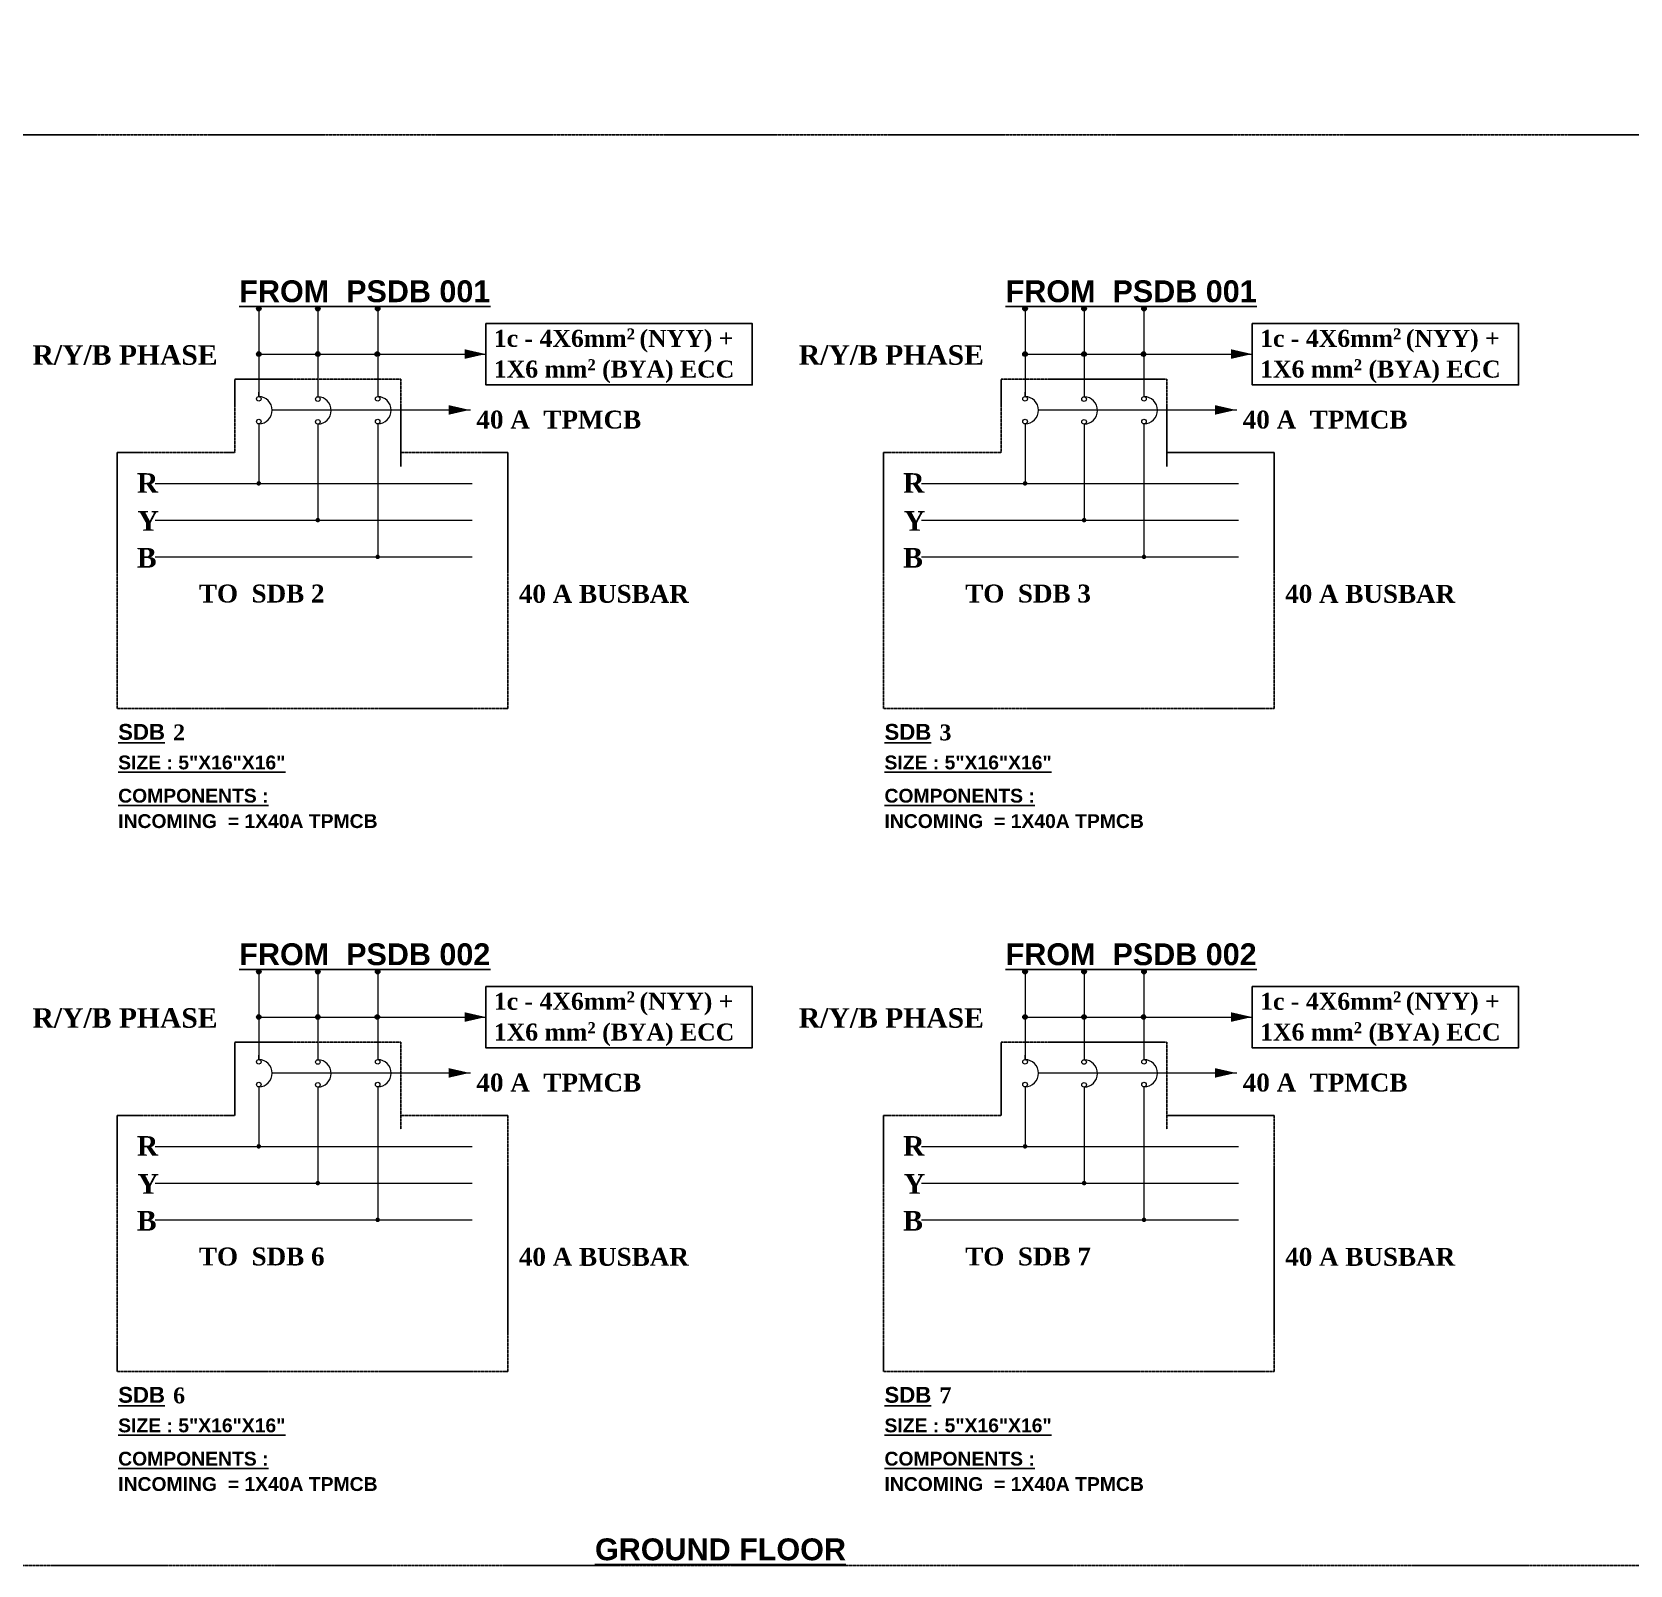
# Model space of a CAD drawing. Header units: inches. Extents: x -12 to 20935469, y -1604 to 24729220.
# Drawn here: x 20833000 to 20833523, y 24640909 to 24641410 of the extents above; entities that cross this region are included whole.
import ezdxf

# ---------------------------------------------------------------- set-up
doc = ezdxf.new("R2010")
doc.units = ezdxf.units.IN
doc.header["$LTSCALE"] = 0.03
doc.header["$MEASUREMENT"] = 0
doc.header["$PDMODE"] = 32
doc.header["$PDSIZE"] = 15
for name, pattern in [('DASHDOT', [1, 0.5, -0.25, 0, -0.25]), ('DASHDOTX2', [2, 1, -0.5, 0, -0.5]), ('DOT', [0.25, 0, -0.25])]:
    doc.linetypes.add(name, pattern=pattern)
for name, color, linetype, lineweight in [('CIRCUIT', 7, 'Continuous', 0), ('CKT-CABLE', 3, 'Continuous', 9), ('ELECT', 8, 'Continuous', 0), ('Hatch', 253, 'Continuous', 15), ('Power pts', 6, 'DASHDOTX2', 25), ('SB', 1, 'DASHDOT', 30)]:
    doc.layers.add(name, color=color, linetype=linetype, lineweight=lineweight)
for name, color, linetype in [('FDB', 5, 'Continuous'), ('TEXT', 7, 'Continuous'), ('w', 188, 'DOT')]:
    doc.layers.add(name, color=color, linetype=linetype)
doc.styles.get("Standard").update_dxf_attribs({"font": 'timesbd.ttf'})
doc.dimstyles.new('arch grid', dxfattribs={"dimtxt": 250, "dimasz": 100, "dimexe": 10, "dimexo": 10, "dimgap": 0.09, "dimtad": 0, "dimdec": 0, "dimzin": 0, "dimdsep": 46, "dimtxsty": 'Standard', "dimblk": 'DOT', "dimcen": 50, "dimdle": 50, "dimclrd": 256, "dimclre": 256, "dimadec": 0, "dimazin": 0, "dimtfac": 1, "dimtdec": 0, "dimtofl": 0, "dimtmove": 0, "dimatfit": 3, "dimldrblk": 'DOT', "dimfxl": 200, "dimfxlon": 1, "dimtolj": 1, "dimtzin": 0, "dimlwd": -1, "dimlwe": -1, "dimarcsym": 1})

# ---------------------------------------------------------------- blocks, each defined once
blk = doc.blocks.new('_Oblique')
at = {"color": 0, "linetype": 'ByBlock', "lineweight": -2}
blk.add_line((-0.5, -0.5), (0.5, 0.5), dxfattribs=at)
blk = doc.blocks.new('*D363')
at = {"ltscale": 50, "transparency": 16777216}
for p, q in [((3479.24, 24649574.13), (3479.24, 24649400.75)), ((3479.42, 24649524.13), (3469.24, 24649524.13)), ((3479.42, 24649400.75), (3469.24, 24649400.75)), ((3479.24, 24649400.75), (3479.24, 8350.74))]:
    blk.add_line(p, q, dxfattribs=at)
at = {"layer": 'Defpoints', "color": 0, "ltscale": 50, "transparency": 16777216}
for p in [(20846678.15, 24649524.13), (3479.24, 24649400.75), (20846678.15, 24649400.75)]:
    blk.add_point(p, dxfattribs=at)
at = {"ltscale": 50, "transparency": 16777216, "xscale": 100, "yscale": 100, "zscale": 100}
for p, rotation in [((3479.24, 24649524.13), 90), ((3479.24, 24649400.75), 270)]:
    blk.add_blockref('_Oblique', p, dxfattribs=dict(at, rotation=rotation))
at = {"color": 0, "ltscale": 50, "transparency": 16777216, "insert": (3479.24, 3397.61), "char_height": 250, "attachment_point": 5, "rotation": 90}
blk.add_mtext('\\A1;{\\H8.57143x;300mm}', dxfattribs=at)
blk = doc.blocks.new('_Dot')
at = {"color": 0, "linetype": 'ByBlock', "lineweight": -2}
blk.add_line((-0.5, 0), (-1, 0), dxfattribs=at)
at = {"color": 0, "linetype": 'ByBlock', "const_width": 0.5}
blk.add_lwpolyline([(-0.25, 0, 1), (0.25, 0, 1)], format="xyb", close=True, dxfattribs=at)

msp = doc.modelspace()

# ---------------------------------------------------------------- hatches: boundary and pattern name
at = {"layer": 'CIRCUIT'}
h = msp.add_hatch(color=256, dxfattribs=at)
h.dxf.hatch_style = 1
h.paths.add_polyline_path([(20833074.98, 24641319.86), (20833073.49, 24641319.86, 1)])
h.paths.add_polyline_path([(20833074.24, 24641320.61, 0.414214), (20833073.49, 24641319.86), (20833074.24, 24641319.86)])
h.paths.add_polyline_path([(20833074.24, 24641320.61), (20833074.24, 24641319.86), (20833074.98, 24641319.86, 0.414214)])
h = msp.add_hatch(color=256, dxfattribs=at)
h.dxf.hatch_style = 1
h.paths.add_polyline_path([(20833094.29, 24641319.86), (20833092.81, 24641319.86, 1)])
h.paths.add_polyline_path([(20833093.55, 24641320.61, 0.414214), (20833092.81, 24641319.86), (20833093.55, 24641319.86)])
h.paths.add_polyline_path([(20833093.55, 24641320.61), (20833093.55, 24641319.86), (20833094.29, 24641319.86, 0.414214)])
h = msp.add_hatch(color=256, dxfattribs=at)
h.dxf.hatch_style = 1
h.paths.add_polyline_path([(20833113.89, 24641319.86), (20833112.4, 24641319.86, 1)])
h.paths.add_polyline_path([(20833113.15, 24641320.61, 0.414214), (20833112.4, 24641319.86), (20833113.15, 24641319.86)])
h.paths.add_polyline_path([(20833113.15, 24641320.61), (20833113.15, 24641319.86), (20833113.89, 24641319.86, 0.414214)])
h = msp.add_hatch(color=256, dxfattribs=at)
h.dxf.hatch_style = 1
h.paths.add_polyline_path([(20833325.72, 24641319.86), (20833324.23, 24641319.86, 1)])
h.paths.add_polyline_path([(20833324.97, 24641320.61, 0.414214), (20833324.23, 24641319.86), (20833324.97, 24641319.86)])
h.paths.add_polyline_path([(20833324.97, 24641320.61), (20833324.97, 24641319.86), (20833325.72, 24641319.86, 0.414214)])
h = msp.add_hatch(color=256, dxfattribs=at)
h.dxf.hatch_style = 1
h.paths.add_polyline_path([(20833345.03, 24641319.86), (20833343.54, 24641319.86, 1)])
h.paths.add_polyline_path([(20833344.28, 24641320.61, 0.414214), (20833343.54, 24641319.86), (20833344.28, 24641319.86)])
h.paths.add_polyline_path([(20833344.28, 24641320.61), (20833344.28, 24641319.86), (20833345.03, 24641319.86, 0.414214)])
h = msp.add_hatch(color=256, dxfattribs=at)
h.dxf.hatch_style = 1
h.paths.add_polyline_path([(20833364.63, 24641319.86), (20833363.14, 24641319.86, 1)])
h.paths.add_polyline_path([(20833363.88, 24641320.61, 0.414214), (20833363.14, 24641319.86), (20833363.88, 24641319.86)])
h.paths.add_polyline_path([(20833363.88, 24641320.61), (20833363.88, 24641319.86), (20833364.63, 24641319.86, 0.414214)])
h = msp.add_hatch(color=256, dxfattribs=at)
h.dxf.hatch_style = 1
h.paths.add_polyline_path([(20833074.98, 24641305.02), (20833073.49, 24641305.02, 1)])
h.paths.add_polyline_path([(20833074.24, 24641305.76, 0.414214), (20833073.49, 24641305.02), (20833074.24, 24641305.02)])
h.paths.add_polyline_path([(20833074.24, 24641305.76), (20833074.24, 24641305.02), (20833074.98, 24641305.02, 0.414214)])
h = msp.add_hatch(color=256, dxfattribs=at)
h.dxf.hatch_style = 1
h.paths.add_polyline_path([(20833113.75, 24641305.02), (20833112.26, 24641305.02, 1)])
h.paths.add_polyline_path([(20833113.01, 24641305.76, 0.414214), (20833112.26, 24641305.02), (20833113.01, 24641305.02)])
h.paths.add_polyline_path([(20833113.01, 24641305.76), (20833113.01, 24641305.02), (20833113.75, 24641305.02, 0.414214)])
h = msp.add_hatch(color=256, dxfattribs=at)
h.dxf.hatch_style = 1
h.paths.add_polyline_path([(20833325.72, 24641305.02), (20833324.23, 24641305.02, 1)])
h.paths.add_polyline_path([(20833324.97, 24641305.76, 0.414214), (20833324.23, 24641305.02), (20833324.97, 24641305.02)])
h.paths.add_polyline_path([(20833324.97, 24641305.76), (20833324.97, 24641305.02), (20833325.72, 24641305.02, 0.414214)])
h = msp.add_hatch(color=256, dxfattribs=at)
h.dxf.hatch_style = 1
h.paths.add_polyline_path([(20833364.49, 24641305.02), (20833363, 24641305.02, 1)])
h.paths.add_polyline_path([(20833363.74, 24641305.76, 0.414214), (20833363, 24641305.02), (20833363.74, 24641305.02)])
h.paths.add_polyline_path([(20833363.74, 24641305.76), (20833363.74, 24641305.02), (20833364.49, 24641305.02, 0.414214)])
h = msp.add_hatch(color=256, dxfattribs=at)
h.dxf.hatch_style = 1
h.paths.add_polyline_path([(20833074.98, 24641262.71), (20833073.49, 24641262.71, 1)])
h.paths.add_polyline_path([(20833074.24, 24641263.45, 0.414214), (20833073.49, 24641262.71), (20833074.24, 24641262.71)])
h.paths.add_polyline_path([(20833074.24, 24641263.45), (20833074.24, 24641262.71), (20833074.98, 24641262.71, 0.414214)])
h = msp.add_hatch(color=256, dxfattribs=at)
h.dxf.hatch_style = 1
h.paths.add_polyline_path([(20833325.72, 24641262.71), (20833324.23, 24641262.71, 1)])
h.paths.add_polyline_path([(20833324.97, 24641263.45, 0.414214), (20833324.23, 24641262.71), (20833324.97, 24641262.71)])
h.paths.add_polyline_path([(20833324.97, 24641263.45), (20833324.97, 24641262.71), (20833325.72, 24641262.71, 0.414214)])
h = msp.add_hatch(color=256, dxfattribs=at)
h.dxf.hatch_style = 1
h.paths.add_polyline_path([(20833094.29, 24641250.68), (20833092.81, 24641250.68, 1)])
h.paths.add_polyline_path([(20833093.55, 24641251.43, 0.414214), (20833092.81, 24641250.68), (20833093.55, 24641250.68)])
h.paths.add_polyline_path([(20833093.55, 24641251.43), (20833093.55, 24641250.68), (20833094.29, 24641250.68, 0.414214)])
h = msp.add_hatch(color=256, dxfattribs=at)
h.dxf.hatch_style = 1
h.paths.add_polyline_path([(20833345.03, 24641250.68), (20833343.54, 24641250.68, 1)])
h.paths.add_polyline_path([(20833344.28, 24641251.43, 0.414214), (20833343.54, 24641250.68), (20833344.28, 24641250.68)])
h.paths.add_polyline_path([(20833344.28, 24641251.43), (20833344.28, 24641250.68), (20833345.03, 24641250.68, 0.414214)])
h = msp.add_hatch(color=256, dxfattribs=at)
h.dxf.hatch_style = 1
h.paths.add_polyline_path([(20833113.89, 24641238.66), (20833112.4, 24641238.66, 1)])
h.paths.add_polyline_path([(20833113.15, 24641239.4, 0.414214), (20833112.4, 24641238.66), (20833113.15, 24641238.66)])
h.paths.add_polyline_path([(20833113.15, 24641239.4), (20833113.15, 24641238.66), (20833113.89, 24641238.66, 0.414214)])
h = msp.add_hatch(color=256, dxfattribs=at)
h.dxf.hatch_style = 1
h.paths.add_polyline_path([(20833364.63, 24641238.66), (20833363.14, 24641238.66, 1)])
h.paths.add_polyline_path([(20833363.88, 24641239.4, 0.414214), (20833363.14, 24641238.66), (20833363.88, 24641238.66)])
h.paths.add_polyline_path([(20833363.88, 24641239.4), (20833363.88, 24641238.66), (20833364.63, 24641238.66, 0.414214)])
h = msp.add_hatch(color=256, dxfattribs=at)
h.dxf.hatch_style = 1
h.paths.add_polyline_path([(20833074.98, 24641102.93), (20833073.49, 24641102.93, 1)])
h.paths.add_polyline_path([(20833074.24, 24641103.67, 0.414214), (20833073.49, 24641102.93), (20833074.24, 24641102.93)])
h.paths.add_polyline_path([(20833074.24, 24641103.67), (20833074.24, 24641102.93), (20833074.98, 24641102.93, 0.414214)])
h = msp.add_hatch(color=256, dxfattribs=at)
h.dxf.hatch_style = 1
h.paths.add_polyline_path([(20833094.29, 24641102.93), (20833092.81, 24641102.93, 1)])
h.paths.add_polyline_path([(20833093.55, 24641103.67, 0.414214), (20833092.81, 24641102.93), (20833093.55, 24641102.93)])
h.paths.add_polyline_path([(20833093.55, 24641103.67), (20833093.55, 24641102.93), (20833094.29, 24641102.93, 0.414214)])
h = msp.add_hatch(color=256, dxfattribs=at)
h.dxf.hatch_style = 1
h.paths.add_polyline_path([(20833113.89, 24641102.93), (20833112.4, 24641102.93, 1)])
h.paths.add_polyline_path([(20833113.15, 24641103.67, 0.414214), (20833112.4, 24641102.93), (20833113.15, 24641102.93)])
h.paths.add_polyline_path([(20833113.15, 24641103.67), (20833113.15, 24641102.93), (20833113.89, 24641102.93, 0.414214)])
h = msp.add_hatch(color=256, dxfattribs=at)
h.dxf.hatch_style = 1
h.paths.add_polyline_path([(20833325.72, 24641102.93), (20833324.23, 24641102.93, 1)])
h.paths.add_polyline_path([(20833324.97, 24641103.67, 0.414214), (20833324.23, 24641102.93), (20833324.97, 24641102.93)])
h.paths.add_polyline_path([(20833324.97, 24641103.67), (20833324.97, 24641102.93), (20833325.72, 24641102.93, 0.414214)])
h = msp.add_hatch(color=256, dxfattribs=at)
h.dxf.hatch_style = 1
h.paths.add_polyline_path([(20833345.03, 24641102.93), (20833343.54, 24641102.93, 1)])
h.paths.add_polyline_path([(20833344.28, 24641103.67, 0.414214), (20833343.54, 24641102.93), (20833344.28, 24641102.93)])
h.paths.add_polyline_path([(20833344.28, 24641103.67), (20833344.28, 24641102.93), (20833345.03, 24641102.93, 0.414214)])
h = msp.add_hatch(color=256, dxfattribs=at)
h.dxf.hatch_style = 1
h.paths.add_polyline_path([(20833364.63, 24641102.93), (20833363.14, 24641102.93, 1)])
h.paths.add_polyline_path([(20833363.88, 24641103.67, 0.414214), (20833363.14, 24641102.93), (20833363.88, 24641102.93)])
h.paths.add_polyline_path([(20833363.88, 24641103.67), (20833363.88, 24641102.93), (20833364.63, 24641102.93, 0.414214)])
h = msp.add_hatch(color=256, dxfattribs=at)
h.dxf.hatch_style = 1
h.paths.add_polyline_path([(20833074.98, 24641088.08), (20833073.49, 24641088.08, 1)])
h.paths.add_polyline_path([(20833074.24, 24641088.83, 0.414214), (20833073.49, 24641088.08), (20833074.24, 24641088.08)])
h.paths.add_polyline_path([(20833074.24, 24641088.83), (20833074.24, 24641088.08), (20833074.98, 24641088.08, 0.414214)])
h = msp.add_hatch(color=256, dxfattribs=at)
h.dxf.hatch_style = 1
h.paths.add_polyline_path([(20833113.75, 24641088.08), (20833112.26, 24641088.08, 1)])
h.paths.add_polyline_path([(20833113.01, 24641088.83, 0.414214), (20833112.26, 24641088.08), (20833113.01, 24641088.08)])
h.paths.add_polyline_path([(20833113.01, 24641088.83), (20833113.01, 24641088.08), (20833113.75, 24641088.08, 0.414214)])
h = msp.add_hatch(color=256, dxfattribs=at)
h.dxf.hatch_style = 1
h.paths.add_polyline_path([(20833325.72, 24641088.08), (20833324.23, 24641088.08, 1)])
h.paths.add_polyline_path([(20833324.97, 24641088.83, 0.414214), (20833324.23, 24641088.08), (20833324.97, 24641088.08)])
h.paths.add_polyline_path([(20833324.97, 24641088.83), (20833324.97, 24641088.08), (20833325.72, 24641088.08, 0.414214)])
h = msp.add_hatch(color=256, dxfattribs=at)
h.dxf.hatch_style = 1
h.paths.add_polyline_path([(20833364.49, 24641088.08), (20833363, 24641088.08, 1)])
h.paths.add_polyline_path([(20833363.74, 24641088.83, 0.414214), (20833363, 24641088.08), (20833363.74, 24641088.08)])
h.paths.add_polyline_path([(20833363.74, 24641088.83), (20833363.74, 24641088.08), (20833364.49, 24641088.08, 0.414214)])
h = msp.add_hatch(color=256, dxfattribs=at)
h.dxf.hatch_style = 1
h.paths.add_polyline_path([(20833074.98, 24641045.77), (20833073.49, 24641045.77, 1)])
h.paths.add_polyline_path([(20833074.24, 24641046.52, 0.414214), (20833073.49, 24641045.77), (20833074.24, 24641045.77)])
h.paths.add_polyline_path([(20833074.24, 24641046.52), (20833074.24, 24641045.77), (20833074.98, 24641045.77, 0.414214)])
h = msp.add_hatch(color=256, dxfattribs=at)
h.dxf.hatch_style = 1
h.paths.add_polyline_path([(20833325.72, 24641045.77), (20833324.23, 24641045.77, 1)])
h.paths.add_polyline_path([(20833324.97, 24641046.52, 0.414214), (20833324.23, 24641045.77), (20833324.97, 24641045.77)])
h.paths.add_polyline_path([(20833324.97, 24641046.52), (20833324.97, 24641045.77), (20833325.72, 24641045.77, 0.414214)])
h = msp.add_hatch(color=256, dxfattribs=at)
h.dxf.hatch_style = 1
h.paths.add_polyline_path([(20833094.29, 24641033.75), (20833092.81, 24641033.75, 1)])
h.paths.add_polyline_path([(20833093.55, 24641034.49, 0.414214), (20833092.81, 24641033.75), (20833093.55, 24641033.75)])
h.paths.add_polyline_path([(20833093.55, 24641034.49), (20833093.55, 24641033.75), (20833094.29, 24641033.75, 0.414214)])
h = msp.add_hatch(color=256, dxfattribs=at)
h.dxf.hatch_style = 1
h.paths.add_polyline_path([(20833345.03, 24641033.75), (20833343.54, 24641033.75, 1)])
h.paths.add_polyline_path([(20833344.28, 24641034.49, 0.414214), (20833343.54, 24641033.75), (20833344.28, 24641033.75)])
h.paths.add_polyline_path([(20833344.28, 24641034.49), (20833344.28, 24641033.75), (20833345.03, 24641033.75, 0.414214)])
h = msp.add_hatch(color=256, dxfattribs=at)
h.dxf.hatch_style = 1
h.paths.add_polyline_path([(20833113.89, 24641021.72), (20833112.4, 24641021.72, 1)])
h.paths.add_polyline_path([(20833113.15, 24641022.47, 0.414214), (20833112.4, 24641021.72), (20833113.15, 24641021.72)])
h.paths.add_polyline_path([(20833113.15, 24641022.47), (20833113.15, 24641021.72), (20833113.89, 24641021.72, 0.414214)])
h = msp.add_hatch(color=256, dxfattribs=at)
h.dxf.hatch_style = 1
h.paths.add_polyline_path([(20833364.63, 24641021.72), (20833363.14, 24641021.72, 1)])
h.paths.add_polyline_path([(20833363.88, 24641022.47, 0.414214), (20833363.14, 24641021.72), (20833363.88, 24641021.72)])
h.paths.add_polyline_path([(20833363.88, 24641022.47), (20833363.88, 24641021.72), (20833364.63, 24641021.72, 0.414214)])
at = {"layer": 'Hatch'}
h = msp.add_hatch(dxfattribs=at)
h.set_pattern_fill('ANSI31', color=256, scale=10.802334)
h.set_pattern_definition([(45, (20966776.2764, 24694345.0125), (-0.95480045, 0.95480045), [])])
h.paths.add_polyline_path([(20833074.98, 24641319.86), (20833073.49, 24641319.86, 1)])
h.paths.add_polyline_path([(20833074.24, 24641320.61), (20833074.24, 24641319.86), (20833074.98, 24641319.86, 0.414214)])
h.paths.add_polyline_path([(20833074.24, 24641320.61, 0.414214), (20833073.49, 24641319.86), (20833074.24, 24641319.86)])
h = msp.add_hatch(dxfattribs=at)
h.set_pattern_fill('ANSI31', color=256, scale=10.802334)
h.set_pattern_definition([(45, (20966795.5891, 24694345.0125), (-0.95480045, 0.95480045), [])])
h.paths.add_polyline_path([(20833094.29, 24641319.86), (20833092.81, 24641319.86, 1)])
h.paths.add_polyline_path([(20833093.55, 24641320.61), (20833093.55, 24641319.86), (20833094.29, 24641319.86, 0.414214)])
h.paths.add_polyline_path([(20833093.55, 24641320.61, 0.414214), (20833092.81, 24641319.86), (20833093.55, 24641319.86)])
h = msp.add_hatch(dxfattribs=at)
h.set_pattern_fill('ANSI31', color=256, scale=10.802334)
h.set_pattern_definition([(45, (20966815.1869, 24694345.0125), (-0.95480045, 0.95480045), [])])
h.paths.add_polyline_path([(20833113.89, 24641319.86), (20833112.4, 24641319.86, 1)])
h.paths.add_polyline_path([(20833113.15, 24641320.61), (20833113.15, 24641319.86), (20833113.89, 24641319.86, 0.414214)])
h.paths.add_polyline_path([(20833113.15, 24641320.61, 0.414214), (20833112.4, 24641319.86), (20833113.15, 24641319.86)])
h = msp.add_hatch(dxfattribs=at)
h.set_pattern_fill('ANSI31', color=256, scale=10.802334)
h.set_pattern_definition([(45, (20967027.011, 24694345.0125), (-0.95480045, 0.95480045), [])])
h.paths.add_polyline_path([(20833325.72, 24641319.86), (20833324.23, 24641319.86, 1)])
h.paths.add_polyline_path([(20833324.97, 24641320.61), (20833324.97, 24641319.86), (20833325.72, 24641319.86, 0.414214)])
h.paths.add_polyline_path([(20833324.97, 24641320.61, 0.414214), (20833324.23, 24641319.86), (20833324.97, 24641319.86)])
h = msp.add_hatch(dxfattribs=at)
h.set_pattern_fill('ANSI31', color=256, scale=10.802334)
h.set_pattern_definition([(45, (20967046.3237, 24694345.0125), (-0.95480045, 0.95480045), [])])
h.paths.add_polyline_path([(20833345.03, 24641319.86), (20833343.54, 24641319.86, 1)])
h.paths.add_polyline_path([(20833344.28, 24641320.61), (20833344.28, 24641319.86), (20833345.03, 24641319.86, 0.414214)])
h.paths.add_polyline_path([(20833344.28, 24641320.61, 0.414214), (20833343.54, 24641319.86), (20833344.28, 24641319.86)])
h = msp.add_hatch(dxfattribs=at)
h.set_pattern_fill('ANSI31', color=256, scale=10.802334)
h.set_pattern_definition([(45, (20967065.9215, 24694345.0125), (-0.95480045, 0.95480045), [])])
h.paths.add_polyline_path([(20833364.63, 24641319.86), (20833363.14, 24641319.86, 1)])
h.paths.add_polyline_path([(20833363.88, 24641320.61), (20833363.88, 24641319.86), (20833364.63, 24641319.86, 0.414214)])
h.paths.add_polyline_path([(20833363.88, 24641320.61, 0.414214), (20833363.14, 24641319.86), (20833363.88, 24641319.86)])
h = msp.add_hatch(dxfattribs=at)
h.set_pattern_fill('ANSI31', color=256, scale=10.802334)
h.set_pattern_definition([(45, (20966776.2764, 24694330.1653), (-0.95480045, 0.95480045), [])])
h.paths.add_polyline_path([(20833074.98, 24641305.02), (20833073.49, 24641305.02, 1)])
h.paths.add_polyline_path([(20833074.24, 24641305.76), (20833074.24, 24641305.02), (20833074.98, 24641305.02, 0.414214)])
h.paths.add_polyline_path([(20833074.24, 24641305.76, 0.414214), (20833073.49, 24641305.02), (20833074.24, 24641305.02)])
h = msp.add_hatch(color=256, dxfattribs=at)
h.dxf.hatch_style = 1
h.paths.add_polyline_path([(20833094.29, 24641305.02), (20833092.81, 24641305.02, 1)])
h.paths.add_polyline_path([(20833093.55, 24641305.76, 0.414214), (20833092.81, 24641305.02), (20833093.55, 24641305.02)])
h.paths.add_polyline_path([(20833093.55, 24641305.76), (20833093.55, 24641305.02), (20833094.29, 24641305.02, 0.414214)])
h = msp.add_hatch(dxfattribs=at)
h.set_pattern_fill('ANSI31', color=256, scale=10.802334)
h.set_pattern_definition([(45, (20966795.5891, 24694330.1653), (-0.95480045, 0.95480045), [])])
h.paths.add_polyline_path([(20833094.29, 24641305.02), (20833092.81, 24641305.02, 1)])
h.paths.add_polyline_path([(20833093.55, 24641305.76), (20833093.55, 24641305.02), (20833094.29, 24641305.02, 0.414214)])
h.paths.add_polyline_path([(20833093.55, 24641305.76, 0.414214), (20833092.81, 24641305.02), (20833093.55, 24641305.02)])
h = msp.add_hatch(dxfattribs=at)
h.set_pattern_fill('ANSI31', color=256, scale=10.802334)
h.set_pattern_definition([(45, (20966815.0457, 24694330.1653), (-0.95480045, 0.95480045), [])])
h.paths.add_polyline_path([(20833113.75, 24641305.02), (20833112.26, 24641305.02, 1)])
h.paths.add_polyline_path([(20833113.01, 24641305.76), (20833113.01, 24641305.02), (20833113.75, 24641305.02, 0.414214)])
h.paths.add_polyline_path([(20833113.01, 24641305.76, 0.414214), (20833112.26, 24641305.02), (20833113.01, 24641305.02)])
h = msp.add_hatch(dxfattribs=at)
h.set_pattern_fill('ANSI31', color=256, scale=10.802334)
h.set_pattern_definition([(45, (20967027.011, 24694330.1653), (-0.95480045, 0.95480045), [])])
h.paths.add_polyline_path([(20833325.72, 24641305.02), (20833324.23, 24641305.02, 1)])
h.paths.add_polyline_path([(20833324.97, 24641305.76), (20833324.97, 24641305.02), (20833325.72, 24641305.02, 0.414214)])
h.paths.add_polyline_path([(20833324.97, 24641305.76, 0.414214), (20833324.23, 24641305.02), (20833324.97, 24641305.02)])
h = msp.add_hatch(color=256, dxfattribs=at)
h.dxf.hatch_style = 1
h.paths.add_polyline_path([(20833345.03, 24641305.02), (20833343.54, 24641305.02, 1)])
h.paths.add_polyline_path([(20833344.28, 24641305.76, 0.414214), (20833343.54, 24641305.02), (20833344.28, 24641305.02)])
h.paths.add_polyline_path([(20833344.28, 24641305.76), (20833344.28, 24641305.02), (20833345.03, 24641305.02, 0.414214)])
h = msp.add_hatch(dxfattribs=at)
h.set_pattern_fill('ANSI31', color=256, scale=10.802334)
h.set_pattern_definition([(45, (20967046.3237, 24694330.1653), (-0.95480045, 0.95480045), [])])
h.paths.add_polyline_path([(20833345.03, 24641305.02), (20833343.54, 24641305.02, 1)])
h.paths.add_polyline_path([(20833344.28, 24641305.76), (20833344.28, 24641305.02), (20833345.03, 24641305.02, 0.414214)])
h.paths.add_polyline_path([(20833344.28, 24641305.76, 0.414214), (20833343.54, 24641305.02), (20833344.28, 24641305.02)])
h = msp.add_hatch(dxfattribs=at)
h.set_pattern_fill('ANSI31', color=256, scale=10.802334)
h.set_pattern_definition([(45, (20967065.7803, 24694330.1653), (-0.95480045, 0.95480045), [])])
h.paths.add_polyline_path([(20833364.49, 24641305.02), (20833363, 24641305.02, 1)])
h.paths.add_polyline_path([(20833363.74, 24641305.76), (20833363.74, 24641305.02), (20833364.49, 24641305.02, 0.414214)])
h.paths.add_polyline_path([(20833363.74, 24641305.76, 0.414214), (20833363, 24641305.02), (20833363.74, 24641305.02)])
h = msp.add_hatch(dxfattribs=at)
h.set_pattern_fill('ANSI31', color=256, scale=10.802334)
h.set_pattern_definition([(45, (20966776.2764, 24694128.0771), (-0.95480045, 0.95480045), [])])
h.paths.add_polyline_path([(20833074.98, 24641102.93), (20833073.49, 24641102.93, 1)])
h.paths.add_polyline_path([(20833074.24, 24641103.67), (20833074.24, 24641102.93), (20833074.98, 24641102.93, 0.414214)])
h.paths.add_polyline_path([(20833074.24, 24641103.67, 0.414214), (20833073.49, 24641102.93), (20833074.24, 24641102.93)])
h = msp.add_hatch(dxfattribs=at)
h.set_pattern_fill('ANSI31', color=256, scale=10.802334)
h.set_pattern_definition([(45, (20966795.5891, 24694128.0771), (-0.95480045, 0.95480045), [])])
h.paths.add_polyline_path([(20833094.29, 24641102.93), (20833092.81, 24641102.93, 1)])
h.paths.add_polyline_path([(20833093.55, 24641103.67), (20833093.55, 24641102.93), (20833094.29, 24641102.93, 0.414214)])
h.paths.add_polyline_path([(20833093.55, 24641103.67, 0.414214), (20833092.81, 24641102.93), (20833093.55, 24641102.93)])
h = msp.add_hatch(dxfattribs=at)
h.set_pattern_fill('ANSI31', color=256, scale=10.802334)
h.set_pattern_definition([(45, (20966815.1869, 24694128.0771), (-0.95480045, 0.95480045), [])])
h.paths.add_polyline_path([(20833113.89, 24641102.93), (20833112.4, 24641102.93, 1)])
h.paths.add_polyline_path([(20833113.15, 24641103.67), (20833113.15, 24641102.93), (20833113.89, 24641102.93, 0.414214)])
h.paths.add_polyline_path([(20833113.15, 24641103.67, 0.414214), (20833112.4, 24641102.93), (20833113.15, 24641102.93)])
h = msp.add_hatch(dxfattribs=at)
h.set_pattern_fill('ANSI31', color=256, scale=10.802334)
h.set_pattern_definition([(45, (20967027.011, 24694128.0771), (-0.95480045, 0.95480045), [])])
h.paths.add_polyline_path([(20833325.72, 24641102.93), (20833324.23, 24641102.93, 1)])
h.paths.add_polyline_path([(20833324.97, 24641103.67), (20833324.97, 24641102.93), (20833325.72, 24641102.93, 0.414214)])
h.paths.add_polyline_path([(20833324.97, 24641103.67, 0.414214), (20833324.23, 24641102.93), (20833324.97, 24641102.93)])
h = msp.add_hatch(dxfattribs=at)
h.set_pattern_fill('ANSI31', color=256, scale=10.802334)
h.set_pattern_definition([(45, (20967046.3237, 24694128.0771), (-0.95480045, 0.95480045), [])])
h.paths.add_polyline_path([(20833345.03, 24641102.93), (20833343.54, 24641102.93, 1)])
h.paths.add_polyline_path([(20833344.28, 24641103.67), (20833344.28, 24641102.93), (20833345.03, 24641102.93, 0.414214)])
h.paths.add_polyline_path([(20833344.28, 24641103.67, 0.414214), (20833343.54, 24641102.93), (20833344.28, 24641102.93)])
h = msp.add_hatch(dxfattribs=at)
h.set_pattern_fill('ANSI31', color=256, scale=10.802334)
h.set_pattern_definition([(45, (20967065.9215, 24694128.0771), (-0.95480045, 0.95480045), [])])
h.paths.add_polyline_path([(20833364.63, 24641102.93), (20833363.14, 24641102.93, 1)])
h.paths.add_polyline_path([(20833363.88, 24641103.67), (20833363.88, 24641102.93), (20833364.63, 24641102.93, 0.414214)])
h.paths.add_polyline_path([(20833363.88, 24641103.67, 0.414214), (20833363.14, 24641102.93), (20833363.88, 24641102.93)])
h = msp.add_hatch(dxfattribs=at)
h.set_pattern_fill('ANSI31', color=256, scale=10.802334)
h.set_pattern_definition([(45, (20966776.2764, 24694113.2299), (-0.95480045, 0.95480045), [])])
h.paths.add_polyline_path([(20833074.98, 24641088.08), (20833073.49, 24641088.08, 1)])
h.paths.add_polyline_path([(20833074.24, 24641088.83), (20833074.24, 24641088.08), (20833074.98, 24641088.08, 0.414214)])
h.paths.add_polyline_path([(20833074.24, 24641088.83, 0.414214), (20833073.49, 24641088.08), (20833074.24, 24641088.08)])
h = msp.add_hatch(color=256, dxfattribs=at)
h.dxf.hatch_style = 1
h.paths.add_polyline_path([(20833094.29, 24641088.08), (20833092.81, 24641088.08, 1)])
h.paths.add_polyline_path([(20833093.55, 24641088.83, 0.414214), (20833092.81, 24641088.08), (20833093.55, 24641088.08)])
h.paths.add_polyline_path([(20833093.55, 24641088.83), (20833093.55, 24641088.08), (20833094.29, 24641088.08, 0.414214)])
h = msp.add_hatch(dxfattribs=at)
h.set_pattern_fill('ANSI31', color=256, scale=10.802334)
h.set_pattern_definition([(45, (20966795.5891, 24694113.2299), (-0.95480045, 0.95480045), [])])
h.paths.add_polyline_path([(20833094.29, 24641088.08), (20833092.81, 24641088.08, 1)])
h.paths.add_polyline_path([(20833093.55, 24641088.83), (20833093.55, 24641088.08), (20833094.29, 24641088.08, 0.414214)])
h.paths.add_polyline_path([(20833093.55, 24641088.83, 0.414214), (20833092.81, 24641088.08), (20833093.55, 24641088.08)])
h = msp.add_hatch(dxfattribs=at)
h.set_pattern_fill('ANSI31', color=256, scale=10.802334)
h.set_pattern_definition([(45, (20966815.0457, 24694113.2299), (-0.95480045, 0.95480045), [])])
h.paths.add_polyline_path([(20833113.75, 24641088.08), (20833112.26, 24641088.08, 1)])
h.paths.add_polyline_path([(20833113.01, 24641088.83), (20833113.01, 24641088.08), (20833113.75, 24641088.08, 0.414214)])
h.paths.add_polyline_path([(20833113.01, 24641088.83, 0.414214), (20833112.26, 24641088.08), (20833113.01, 24641088.08)])
h = msp.add_hatch(dxfattribs=at)
h.set_pattern_fill('ANSI31', color=256, scale=10.802334)
h.set_pattern_definition([(45, (20967027.011, 24694113.2299), (-0.95480045, 0.95480045), [])])
h.paths.add_polyline_path([(20833325.72, 24641088.08), (20833324.23, 24641088.08, 1)])
h.paths.add_polyline_path([(20833324.97, 24641088.83), (20833324.97, 24641088.08), (20833325.72, 24641088.08, 0.414214)])
h.paths.add_polyline_path([(20833324.97, 24641088.83, 0.414214), (20833324.23, 24641088.08), (20833324.97, 24641088.08)])
h = msp.add_hatch(color=256, dxfattribs=at)
h.dxf.hatch_style = 1
h.paths.add_polyline_path([(20833345.03, 24641088.08), (20833343.54, 24641088.08, 1)])
h.paths.add_polyline_path([(20833344.28, 24641088.83, 0.414214), (20833343.54, 24641088.08), (20833344.28, 24641088.08)])
h.paths.add_polyline_path([(20833344.28, 24641088.83), (20833344.28, 24641088.08), (20833345.03, 24641088.08, 0.414214)])
h = msp.add_hatch(dxfattribs=at)
h.set_pattern_fill('ANSI31', color=256, scale=10.802334)
h.set_pattern_definition([(45, (20967046.3237, 24694113.2299), (-0.95480045, 0.95480045), [])])
h.paths.add_polyline_path([(20833345.03, 24641088.08), (20833343.54, 24641088.08, 1)])
h.paths.add_polyline_path([(20833344.28, 24641088.83), (20833344.28, 24641088.08), (20833345.03, 24641088.08, 0.414214)])
h.paths.add_polyline_path([(20833344.28, 24641088.83, 0.414214), (20833343.54, 24641088.08), (20833344.28, 24641088.08)])
h = msp.add_hatch(dxfattribs=at)
h.set_pattern_fill('ANSI31', color=256, scale=10.802334)
h.set_pattern_definition([(45, (20967065.7803, 24694113.2299), (-0.95480045, 0.95480045), [])])
h.paths.add_polyline_path([(20833364.49, 24641088.08), (20833363, 24641088.08, 1)])
h.paths.add_polyline_path([(20833363.74, 24641088.83), (20833363.74, 24641088.08), (20833364.49, 24641088.08, 0.414214)])
h.paths.add_polyline_path([(20833363.74, 24641088.83, 0.414214), (20833363, 24641088.08), (20833363.74, 24641088.08)])

# ---------------------------------------------------------------- linework, layer by layer
at = {"layer": 'CIRCUIT'}
for p, q in [((20833074.24, 24641319.86), (20833074.24, 24641291.11)), ((20833093.55, 24641319.86), (20833093.55, 24641291.04)), ((20833113.15, 24641319.86), (20833113.15, 24641291.11)), ((20833324.97, 24641319.86), (20833324.97, 24641291.11)), ((20833344.28, 24641319.86), (20833344.28, 24641291.04)), ((20833363.88, 24641319.86), (20833363.88, 24641291.11)), ((20833074.24, 24641282.17), (20833074.24, 24641262.71)), ((20833093.55, 24641282.1), (20833093.55, 24641250.68)), ((20833113.15, 24641282.17), (20833113.15, 24641238.66)), ((20833324.97, 24641282.17), (20833324.97, 24641262.71)), ((20833344.28, 24641282.1), (20833344.28, 24641250.68)), ((20833363.88, 24641282.17), (20833363.88, 24641238.66)), ((20833074.24, 24641102.93), (20833074.24, 24641074.17)), ((20833093.55, 24641102.93), (20833093.55, 24641074.1)), ((20833113.15, 24641102.93), (20833113.15, 24641074.17)), ((20833324.97, 24641102.93), (20833324.97, 24641074.17)), ((20833344.28, 24641102.93), (20833344.28, 24641074.1)), ((20833363.88, 24641102.93), (20833363.88, 24641074.17)), ((20833074.24, 24641065.24), (20833074.24, 24641045.77)), ((20833093.55, 24641065.17), (20833093.55, 24641033.75)), ((20833113.15, 24641065.24), (20833113.15, 24641021.72)), ((20833324.97, 24641065.24), (20833324.97, 24641045.77)), ((20833344.28, 24641065.17), (20833344.28, 24641033.75)), ((20833363.88, 24641065.24), (20833363.88, 24641021.72))]:
    msp.add_line(p, q, dxfattribs=at)
for centre in [(20833093.55, 24641305.02), (20833344.28, 24641305.02), (20833074.24, 24641290.36), (20833093.55, 24641290.29), (20833113.15, 24641290.36), (20833324.97, 24641290.36), (20833344.28, 24641290.29), (20833363.88, 24641290.36), (20833074.24, 24641282.92), (20833093.55, 24641282.85), (20833113.15, 24641282.92), (20833324.97, 24641282.92), (20833344.28, 24641282.85), (20833363.88, 24641282.92), (20833093.55, 24641088.08), (20833344.28, 24641088.08), (20833074.24, 24641073.43), (20833093.55, 24641073.36), (20833113.15, 24641073.43), (20833324.97, 24641073.43), (20833344.28, 24641073.36), (20833363.88, 24641073.43), (20833074.24, 24641065.98), (20833093.55, 24641065.91), (20833113.15, 24641065.98), (20833324.97, 24641065.98), (20833344.28, 24641065.91), (20833363.88, 24641065.98)]:
    msp.add_circle(centre, 0.744, dxfattribs=at)
for centre, start in [((20833074.17, 24641286.64), 270.9281), ((20833093.48, 24641286.57), 270.9281), ((20833113.08, 24641286.64), 270.9215), ((20833324.9, 24641286.64), 270.9281), ((20833344.21, 24641286.57), 270.9281), ((20833363.81, 24641286.64), 270.9215), ((20833074.17, 24641069.7), 270.9281), ((20833093.48, 24641069.63), 270.9281), ((20833113.08, 24641069.7), 270.9215), ((20833324.9, 24641069.7), 270.9281), ((20833344.21, 24641069.63), 270.9281), ((20833363.81, 24641069.7), 270.9215)]:
    msp.add_arc(centre, 4.47, start, 89.0719, dxfattribs=at)
at = {"layer": 'CKT-CABLE'}
for p, q in [((20833074.24, 24641305.02), (20833148.46, 24641305.02)), ((20833324.97, 24641305.02), (20833399.2, 24641305.02)), ((20833078.63, 24641286.72), (20833143.51, 24641286.72)), ((20833329.37, 24641286.72), (20833394.24, 24641286.72)), ((20833074.24, 24641088.08), (20833148.46, 24641088.08)), ((20833324.97, 24641088.08), (20833399.2, 24641088.08)), ((20833078.63, 24641069.78), (20833143.51, 24641069.78)), ((20833329.37, 24641069.78), (20833394.24, 24641069.78))]:
    msp.add_line(p, q, dxfattribs=at)
for points in [[(20833148.49, 24641305.02, 0, 3.14, 0), (20833141.62, 24641305.02, 3.14, 3.14, 0)], [(20833399.23, 24641305.02, 0, 3.14, 0), (20833392.36, 24641305.02, 3.14, 3.14, 0)], [(20833143.23, 24641286.74, 0, 3.14, 0), (20833136.36, 24641286.74, 3.14, 3.14, 0)], [(20833393.96, 24641286.74, 0, 3.14, 0), (20833387.09, 24641286.74, 3.14, 3.14, 0)], [(20833148.49, 24641088.08, 0, 3.14, 0), (20833141.62, 24641088.08, 3.14, 3.14, 0)], [(20833399.23, 24641088.08, 0, 3.14, 0), (20833392.36, 24641088.08, 3.14, 3.14, 0)], [(20833143.23, 24641069.8, 0, 3.14, 0), (20833136.36, 24641069.8, 3.14, 3.14, 0)], [(20833393.96, 24641069.8, 0, 3.14, 0), (20833387.09, 24641069.8, 3.14, 3.14, 0)]]:
    msp.add_lwpolyline(points, format="xyseb", dxfattribs=at)
at = {"layer": 'Defpoints'}
for p, q in [((20833074.24, 24641292.58), (20833074.24, 24641291.11)), ((20833324.97, 24641292.58), (20833324.97, 24641291.11)), ((20833074.24, 24641075.65), (20833074.24, 24641074.17)), ((20833324.97, 24641075.65), (20833324.97, 24641074.17))]:
    msp.add_line(p, q, dxfattribs=at)
at = {"layer": 'ELECT', "color": 5, "linetype": 'ByBlock', "lineweight": 0, "ltscale": 10}
for p, q in [((20833040.38, 24641262.71), (20833051.54, 24641262.71)), ((20833051.54, 24641262.71), (20833063.57, 24641262.71)), ((20833063.57, 24641262.71), (20833132.76, 24641262.71)), ((20833132.76, 24641262.71), (20833144.07, 24641262.71)), ((20833291.12, 24641262.71), (20833302.28, 24641262.71)), ((20833302.28, 24641262.71), (20833314.3, 24641262.71)), ((20833314.3, 24641262.71), (20833383.49, 24641262.71)), ((20833383.49, 24641262.71), (20833394.81, 24641262.71)), ((20833040.38, 24641250.68), (20833051.54, 24641250.68)), ((20833051.54, 24641250.68), (20833063.57, 24641250.68)), ((20833063.57, 24641250.68), (20833132.76, 24641250.68)), ((20833132.76, 24641250.68), (20833144.07, 24641250.68)), ((20833291.12, 24641250.68), (20833302.28, 24641250.68)), ((20833302.28, 24641250.68), (20833314.3, 24641250.68)), ((20833314.3, 24641250.68), (20833383.49, 24641250.68)), ((20833383.49, 24641250.68), (20833394.81, 24641250.68)), ((20833040.38, 24641238.66), (20833051.54, 24641238.66)), ((20833051.54, 24641238.66), (20833063.57, 24641238.66)), ((20833063.57, 24641238.66), (20833132.76, 24641238.66)), ((20833132.76, 24641238.66), (20833144.07, 24641238.66)), ((20833291.12, 24641238.66), (20833302.28, 24641238.66)), ((20833302.28, 24641238.66), (20833314.3, 24641238.66)), ((20833314.3, 24641238.66), (20833383.49, 24641238.66)), ((20833383.49, 24641238.66), (20833394.81, 24641238.66)), ((20833040.38, 24641045.77), (20833051.54, 24641045.77)), ((20833051.54, 24641045.77), (20833063.57, 24641045.77)), ((20833063.57, 24641045.77), (20833132.76, 24641045.77)), ((20833132.76, 24641045.77), (20833144.07, 24641045.77)), ((20833291.12, 24641045.77), (20833302.28, 24641045.77)), ((20833302.28, 24641045.77), (20833314.3, 24641045.77)), ((20833314.3, 24641045.77), (20833383.49, 24641045.77)), ((20833383.49, 24641045.77), (20833394.81, 24641045.77)), ((20833040.38, 24641033.75), (20833051.54, 24641033.75)), ((20833051.54, 24641033.75), (20833063.57, 24641033.75)), ((20833063.57, 24641033.75), (20833132.76, 24641033.75)), ((20833132.76, 24641033.75), (20833144.07, 24641033.75)), ((20833291.12, 24641033.75), (20833302.28, 24641033.75)), ((20833302.28, 24641033.75), (20833314.3, 24641033.75)), ((20833314.3, 24641033.75), (20833383.49, 24641033.75)), ((20833383.49, 24641033.75), (20833394.81, 24641033.75)), ((20833040.38, 24641021.72), (20833051.54, 24641021.72)), ((20833051.54, 24641021.72), (20833063.57, 24641021.72)), ((20833063.57, 24641021.72), (20833132.76, 24641021.72)), ((20833132.76, 24641021.72), (20833144.07, 24641021.72)), ((20833291.12, 24641021.72), (20833302.28, 24641021.72)), ((20833302.28, 24641021.72), (20833314.3, 24641021.72)), ((20833314.3, 24641021.72), (20833383.49, 24641021.72)), ((20833383.49, 24641021.72), (20833394.81, 24641021.72))]:
    msp.add_line(p, q, dxfattribs=at)
at = {"layer": 'Hatch'}
for centre in [(20833074.24, 24641319.86), (20833093.55, 24641319.86), (20833113.15, 24641319.86), (20833324.97, 24641319.86), (20833344.28, 24641319.86), (20833363.88, 24641319.86), (20833074.24, 24641305.02), (20833113.01, 24641305.02), (20833324.97, 24641305.02), (20833363.74, 24641305.02), (20833074.24, 24641102.93), (20833093.55, 24641102.93), (20833113.15, 24641102.93), (20833324.97, 24641102.93), (20833344.28, 24641102.93), (20833363.88, 24641102.93), (20833074.24, 24641088.08), (20833113.01, 24641088.08), (20833324.97, 24641088.08), (20833363.74, 24641088.08)]:
    msp.add_circle(centre, 0.744, dxfattribs=at)
at = {"layer": 'Power pts'}
for points in [[(20833066.44, 24641272.78), (20833066.44, 24641296.78), (20833120.67, 24641296.78), (20833120.67, 24641268.19)], [(20833317.17, 24641272.78), (20833317.17, 24641296.78), (20833371.4, 24641296.78), (20833371.4, 24641268.19)], [(20833051.54, 24641189.08), (20833027.87, 24641189.08), (20833027.87, 24641272.78), (20833051.54, 24641272.78)], [(20833051.54, 24641272.78), (20833063.57, 24641272.78)], [(20833063.57, 24641272.78), (20833066.44, 24641272.78)], [(20833120.67, 24641272.78), (20833132.76, 24641272.78)], [(20833132.76, 24641272.78), (20833144.07, 24641272.78)], [(20833144.07, 24641272.78), (20833155.75, 24641272.78), (20833155.75, 24641189.08), (20833144.07, 24641189.08)], [(20833302.28, 24641189.08), (20833278.61, 24641189.08), (20833278.61, 24641272.78), (20833302.28, 24641272.78)], [(20833302.28, 24641272.78), (20833314.3, 24641272.78)], [(20833314.3, 24641272.78), (20833317.17, 24641272.78)], [(20833371.4, 24641272.78), (20833383.49, 24641272.78)], [(20833383.49, 24641272.78), (20833394.81, 24641272.78)], [(20833394.81, 24641272.78), (20833406.48, 24641272.78), (20833406.48, 24641189.08), (20833394.81, 24641189.08)], [(20833063.57, 24641189.08), (20833051.54, 24641189.08)], [(20833132.76, 24641189.08), (20833063.57, 24641189.08)], [(20833144.07, 24641189.08), (20833132.76, 24641189.08)], [(20833314.3, 24641189.08), (20833302.28, 24641189.08)], [(20833383.49, 24641189.08), (20833314.3, 24641189.08)], [(20833394.81, 24641189.08), (20833383.49, 24641189.08)], [(20833066.44, 24641055.84), (20833066.44, 24641079.84), (20833120.67, 24641079.84), (20833120.67, 24641051.26)], [(20833317.17, 24641055.84), (20833317.17, 24641079.84), (20833371.4, 24641079.84), (20833371.4, 24641051.26)], [(20833051.54, 24640972.15), (20833027.87, 24640972.15), (20833027.87, 24641055.84), (20833051.54, 24641055.84)], [(20833051.54, 24641055.84), (20833063.57, 24641055.84)], [(20833063.57, 24641055.84), (20833066.44, 24641055.84)], [(20833120.67, 24641055.84), (20833132.76, 24641055.84)], [(20833132.76, 24641055.84), (20833144.07, 24641055.84)], [(20833144.07, 24641055.84), (20833155.75, 24641055.84), (20833155.75, 24640972.15), (20833144.07, 24640972.15)], [(20833302.28, 24640972.15), (20833278.61, 24640972.15), (20833278.61, 24641055.84), (20833302.28, 24641055.84)], [(20833302.28, 24641055.84), (20833314.3, 24641055.84)], [(20833314.3, 24641055.84), (20833317.17, 24641055.84)], [(20833371.4, 24641055.84), (20833383.49, 24641055.84)], [(20833383.49, 24641055.84), (20833394.81, 24641055.84)], [(20833394.81, 24641055.84), (20833406.48, 24641055.84), (20833406.48, 24640972.15), (20833394.81, 24640972.15)], [(20833063.57, 24640972.15), (20833051.54, 24640972.15)], [(20833132.76, 24640972.15), (20833063.57, 24640972.15)], [(20833144.07, 24640972.15), (20833132.76, 24640972.15)], [(20833314.3, 24640972.15), (20833302.28, 24640972.15)], [(20833383.49, 24640972.15), (20833314.3, 24640972.15)], [(20833394.81, 24640972.15), (20833383.49, 24640972.15)]]:
    msp.add_lwpolyline(points, dxfattribs=at)
at = {"layer": 'SB', "color": 1, "linetype": 'ByBlock', "lineweight": -2}
for points in [[(20833148.49, 24641315.05), (20833235.72, 24641315), (20833235.72, 24641294.95), (20833148.49, 24641294.99)], [(20833399.23, 24641315.05), (20833486.45, 24641315), (20833486.45, 24641294.95), (20833399.23, 24641294.99)], [(20833148.49, 24641098.11), (20833235.72, 24641098.07), (20833235.72, 24641078.01), (20833148.49, 24641078.05)], [(20833399.23, 24641098.11), (20833486.45, 24641098.07), (20833486.45, 24641078.01), (20833399.23, 24641078.05)]]:
    msp.add_lwpolyline(points, close=True, dxfattribs=at)
at = {"layer": 'w'}
msp.add_lwpolyline([(20834438.55, 24640908.63), (20832651.71, 24640908.63), (20832651.71, 24641376.73), (20834438.55, 24641376.73)], dxfattribs=at)

# ---------------------------------------------------------------- texts
at = {"layer": 'FDB', "color": 3, "attachment_point": 1}
for s, insert, char_height, width in [('{\\fArial|b1|i0|c0|p34;\\LFROM  PSDB 001}', (20833067.87, 24641329.15), 7.1503, 320.2943), ('{\\fArial|b1|i0|c0|p34;\\LFROM  PSDB 001}', (20833318.61, 24641329.15), 7.1503, 320.2943), ('{\\fArial|b1|i0|c0|p34;\\LSDB }', (20833028.24, 24641183.99), 5.1916, 100.7568), ('2', (20833046.21, 24641183.81), 5.19, 100.7568), ('{\\fArial|b1|i0|c0|p34;\\LSDB }', (20833278.97, 24641183.99), 5.1916, 100.7568), ('3', (20833296.95, 24641183.81), 5.19, 100.7568), ('{\\fArial|b1|i0|c0|p34;\\LSIZE : 5"X16"X16"}', (20833028.24, 24641173.66), 4.5275, 59.2051), ('{\\fArial|b1|i0|c0|p34;\\LSIZE : 5"X16"X16"}', (20833278.97, 24641173.66), 4.5275, 59.2051), ('{\\fArial|b1|i0|c0|p34;\\LCOMPONENTS :}', (20833028.24, 24641162.77), 4.5275, 86.2919), ('{\\fArial|b1|i0|c0|p34;\\LCOMPONENTS :}', (20833278.97, 24641162.77), 4.5275, 86.2919), ('{\\fArial|b1|i0|c0|p34;INCOMING  = 1X40A TPMCB   }', (20833028.24, 24641154.46), 4.5275, 254.7657), ('{\\fArial|b1|i0|c0|p34;INCOMING  = 1X40A TPMCB   }', (20833278.97, 24641154.46), 4.5275, 254.7657), ('{\\fArial|b1|i0|c0|p34;\\LFROM  PSDB 002}', (20833067.87, 24641112.21), 7.1503, 320.2943), ('{\\fArial|b1|i0|c0|p34;\\LFROM  PSDB 002}', (20833318.61, 24641112.21), 7.1503, 320.2943), ('{\\fArial|b1|i0|c0|p34;\\LSDB }', (20833028.24, 24640967.06), 5.1916, 100.7568), ('6', (20833046.21, 24640966.87), 5.19, 100.7568), ('{\\fArial|b1|i0|c0|p34;\\LSDB }', (20833278.97, 24640967.06), 5.1916, 100.7568), ('7', (20833296.95, 24640966.87), 5.19, 100.7568), ('{\\fArial|b1|i0|c0|p34;\\LSIZE : 5"X16"X16"}', (20833028.24, 24640956.72), 4.5275, 59.2051), ('{\\fArial|b1|i0|c0|p34;\\LSIZE : 5"X16"X16"}', (20833278.97, 24640956.72), 4.5275, 59.2051), ('{\\fArial|b1|i0|c0|p34;\\LCOMPONENTS :}', (20833028.24, 24640945.83), 4.5275, 86.2919), ('{\\fArial|b1|i0|c0|p34;\\LCOMPONENTS :}', (20833278.97, 24640945.83), 4.5275, 86.2919), ('{\\fArial|b1|i0|c0|p34;INCOMING  = 1X40A TPMCB   }', (20833028.24, 24640937.53), 4.5275, 254.7657), ('{\\fArial|b1|i0|c0|p34;INCOMING  = 1X40A TPMCB   }', (20833278.97, 24640937.53), 4.5275, 254.7657), ('{\\fArial|b1|i0|c0|p34;\\LGROUND FLOOR}', (20833184.25, 24640917.48), 7.1503, 320.2943)]:
    msp.add_mtext(s, dxfattribs=dict(at, insert=insert, char_height=char_height, width=width))
at = {"layer": 'TEXT', "color": 0, "char_height": 5.5714, "width": 251.3301, "attachment_point": 1}
for insert in [(20833151.14, 24641313.41), (20833401.88, 24641313.41), (20833151.14, 24641096.48), (20833401.88, 24641096.48)]:
    msp.add_mtext('1c - 4X6mm{\\H1.0833x;²\\fMS Shell Dlg 2|b0|i0|c0|p0;\\H0.65385x; }(NYY) +\\P1X6 mm{\\H1.0833x;²} (BYA) ECC', dxfattribs=dict(at, insert=insert))
at = {"layer": 'TEXT', "width": 63786.5102, "attachment_point": 1}
for s, insert, char_height in [('R/Y/B PHASE', (20833000.2, 24641307.92), 6.4138), ('R/Y/B PHASE', (20833250.93, 24641307.92), 6.4138), ('40 A  TPMCB', (20833145.46, 24641286.51), 5.8655), ('40 A  TPMCB', (20833396.2, 24641286.51), 5.8655), ('R', (20833034.35, 24641266.05), 6.41), ('R', (20833285.08, 24641266.05), 6.41), ('Y', (20833034.54, 24641253.62), 6.41), ('Y', (20833285.28, 24641253.62), 6.41), ('B', (20833034.35, 24641241.56), 6.41), ('B', (20833285.08, 24641241.56), 6.41), ('TO  SDB 2', (20833054.66, 24641229.59), 5.865), ('40 A BUSBAR', (20833159.34, 24641229.48), 5.8655), ('TO  SDB 3', (20833305.4, 24641229.59), 5.865), ('40 A BUSBAR', (20833410.08, 24641229.48), 5.8655), ('R/Y/B PHASE', (20833000.2, 24641090.98), 6.4138), ('R/Y/B PHASE', (20833250.93, 24641090.98), 6.4138), ('40 A  TPMCB', (20833145.46, 24641069.57), 5.8655), ('40 A  TPMCB', (20833396.2, 24641069.57), 5.8655), ('R', (20833034.35, 24641049.12), 6.41), ('R', (20833285.08, 24641049.12), 6.41), ('Y', (20833034.54, 24641036.68), 6.41), ('Y', (20833285.28, 24641036.68), 6.41), ('B', (20833034.35, 24641024.62), 6.41), ('B', (20833285.08, 24641024.62), 6.41), ('TO  SDB 6', (20833054.66, 24641012.66), 5.865), ('40 A BUSBAR', (20833159.34, 24641012.54), 5.8655), ('TO  SDB 7', (20833305.4, 24641012.66), 5.865), ('40 A BUSBAR', (20833410.08, 24641012.54), 5.8655)]:
    msp.add_mtext(s, dxfattribs=dict(at, insert=insert, char_height=char_height))

# ---------------------------------------------------------------- dimensions: what is measured, and where the dimension line sits
at = {"ltscale": 50}
dim = msp.add_linear_dim(base=(3479.24, 24649400.75), p1=(20846678.15, 24649524.13), p2=(20846678.15, 24649400.75), angle=90, text='{\\H8.57143x;300mm}', dimstyle='arch grid', override={"dimblk1": 'Oblique', "dimblk2": 'Oblique', "dimsah": 1, "dimfxl": 0.18}, dxfattribs=at)
dim.commit()
dim.dimension.update_dxf_attribs({"geometry": '*D363', "text_midpoint": (3479.24, 3397.61), "dimtype": 160})

doc.saveas('drawing.dxf')
